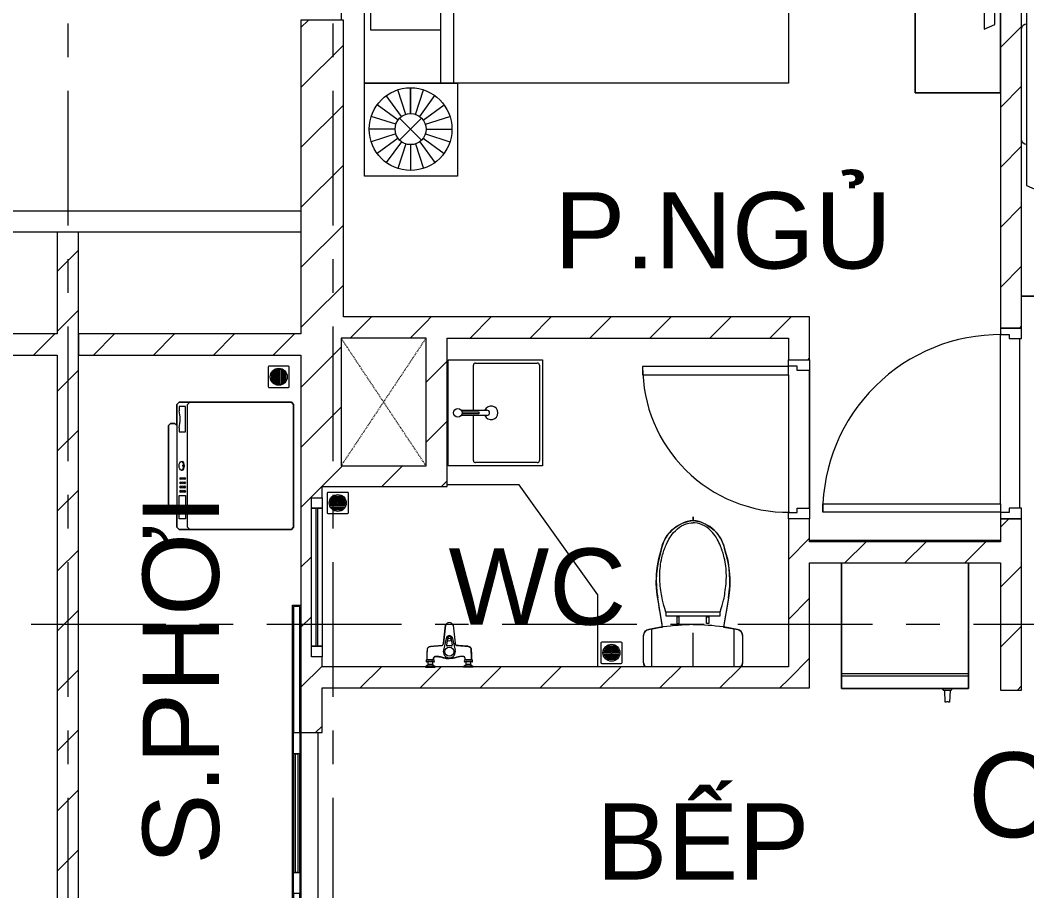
# Model space of a CAD drawing. Header units: millimetres. Extents: x -20144 to 117103, y -11426 to 48263.
# Drawn here: x 8976 to 13725, y 36493 to 40600 of the extents above; entities that cross this region are included whole.
import ezdxf

# ---------------------------------------------------------------- set-up
doc = ezdxf.new("R2010")
doc.units = ezdxf.units.MM
for name, pattern in [('Dash', [6.35, 3.175, -3.175]), ('Dash_2_', [6.35, 3.175, -3.175]), ('Grid Line', [22.225, 12.7, -3.175, 3.175, -3.175])]:
    doc.linetypes.add(name, pattern=pattern)
for name, color, linetype, lineweight in [('A-DETL-GENF', 31, 'Continuous', 5), ('A-DETL-GENF-HDLN', 161, 'Dash_2_', 5), ('CHU', 181, 'Continuous', 5), ('CUA', 31, 'Continuous', 9), ('HATCH-TUONG', 152, 'Continuous', 9), ('NET-CAT', 3, 'Continuous', 9), ('NET-THAY', 2, 'Continuous', 15), ('THIET BI', 44, 'Continuous', 5), ('THIET-BI', 44, 'Continuous', 5), ('TRUC', 225, 'Continuous', 5)]:
    doc.layers.add(name, color=color, linetype=linetype, lineweight=lineweight)
doc.styles.add('Arial_4', font='arial.ttf', dxfattribs={"height": 360})
doc.styles.add('Arial_5', font='arial.ttf', dxfattribs={"height": 400})
pattern_1 = [(45, (0, 0), (-141.4214, 141.4214), [])]

# ---------------------------------------------------------------- blocks, each defined once
blk = doc.blocks.new('X-GIUONG1 - X-GIUONG-V30-MẶT BẰNG TẦNG 5 ĐẾN TẦNG 22')
at = {"layer": 'THIET BI', "lineweight": 9}
for p, q in [((-800, 2000), (800, 2000)), ((-800, 0), (-800, 2000)), ((-800, 0), (-800, 2000)), ((-800, 2000), (800, 2000)), ((800, 2000), (800, 0)), ((800, 2000), (800, 0)), ((-800, 740), (-370, 740)), ((-370, 360), (-800, 740)), ((-370, 740), (-370, 360)), ((-1239, 439), (-800, 439)), ((-1239, 0), (-1239, 439)), ((-1239, 439), (-1239, 0)), ((-800, 439), (-1239, 439)), ((-800, 439), (-800, 0)), ((-800, 0), (-800, 439)), ((800, 439), (1239, 439)), ((800, 0), (800, 439)), ((800, 439), (1239, 439)), ((800, 0), (800, 439)), ((1239, 439), (1239, 0)), ((1239, 439), (1239, 0)), ((-1039.2, 287), (-1076.9, 402.9)), ((-1016.6, 290.5), (-1016.6, 412.5)), ((-993.9, 287), (-956.3, 402.9)), ((-550, 410), (-420, 410)), ((-550, 30), (-550, 410)), ((-370, 420), (800, 420)), ((993.9, 287), (956.3, 402.9)), ((1016.6, 290.5), (1016.6, 412.5)), ((1039.2, 287), (1076.9, 402.9)), ((-1059.6, 276.6), (-1131.2, 375.2)), ((-973.5, 276.6), (-901.9, 375.2)), ((800, 360), (-370, 360)), ((-30, 360), (-30, 30)), ((30, 30), (30, 360)), ((550, 360), (550, 30)), ((973.5, 276.6), (901.9, 375.2)), ((1059.6, 276.6), (1131.2, 375.2)), ((-1075.8, 260.4), (-1174.4, 332.1)), ((-957.4, 260.4), (-858.7, 332.1)), ((957.4, 260.4), (858.7, 332.1)), ((1075.8, 260.4), (1174.4, 332.1)), ((-1086.1, 240), (-1202.1, 277.7)), ((-1068.3, 269.1), (-964.8, 165.6)), ((-1068.3, 165.6), (-964.8, 269.1)), ((-947, 240), (-831, 277.7)), ((947, 240), (831, 277.7)), ((1068.3, 269.1), (964.8, 165.6)), ((1068.3, 165.6), (964.8, 269.1)), ((1086.1, 240), (1202.1, 277.7)), ((-1089.7, 217.4), (-1211.7, 217.4)), ((-1086.1, 194.8), (-1202.1, 157.1)), ((-947, 194.8), (-831, 157.1)), ((-943.4, 217.4), (-821.4, 217.4)), ((-821.4, 217.4), (-943.4, 217.4)), ((943.4, 217.4), (821.4, 217.4)), ((821.4, 217.4), (943.4, 217.4)), ((947, 194.8), (831, 157.1)), ((1086.1, 194.8), (1202.1, 157.1)), ((1089.7, 217.4), (1211.7, 217.4)), ((-1075.8, 174.4), (-1174.4, 102.7)), ((-1059.6, 158.2), (-1131.2, 59.5)), ((-1039.2, 147.8), (-1076.9, 31.8)), ((-1016.6, 144.2), (-1016.6, 22.2)), ((-993.9, 147.8), (-956.3, 31.8)), ((-973.5, 158.2), (-901.9, 59.5)), ((-957.4, 174.4), (-858.7, 102.7)), ((957.4, 174.4), (858.7, 102.7)), ((973.5, 158.2), (901.9, 59.5)), ((993.9, 147.8), (956.3, 31.8)), ((1016.6, 144.2), (1016.6, 22.2)), ((1039.2, 147.8), (1076.9, 31.8)), ((1059.6, 158.2), (1131.2, 59.5)), ((1075.8, 174.4), (1174.4, 102.7)), ((-800, 0), (-1239, 0)), ((-1239, 0), (-800, 0)), ((800, 0), (-800, 0)), ((800, 0), (-800, 0)), ((-30, 30), (-550, 30)), ((550, 30), (30, 30)), ((1239, 0), (800, 0)), ((1239, 0), (800, 0))]:
    blk.add_line(p, q, dxfattribs=at)
for centre, radius in [((-1016.6, 217.4), 195.1), ((1016.6, 217.4), 195.1), ((-1016.6, 217.4), 73.2), ((1016.6, 217.4), 73.2)]:
    blk.add_circle(centre, radius, dxfattribs=at)
blk = doc.blocks.new('X-LA1 - X-LA-202759-MẶT BẰNG TẦNG 5 ĐẾN TẦNG 22')
at = {"layer": 'THIET-BI', "lineweight": 9}
for p, q in [((-250, 450), (250, 450)), ((-250, 5), (-250, 450)), ((-250, 450), (250, 450)), ((-250, 5), (-250, 450)), ((-225, 435), (225, 435)), ((250, 450), (250, 5)), ((250, 450), (250, 5)), ((-235, 134), (-235, 425)), ((235, 425), (235, 134)), ((-12.7, 66.5), (-12.7, 187.5)), ((-5.2, 150), (5.2, 150)), ((-5.2, 70.1), (-5.2, 150)), ((5.2, 150), (5.2, 70.1)), ((12.3, 187.5), (12.3, 66.8)), ((-12.7, 124), (-225, 124)), ((225, 124), (12.3, 124)), ((250, 5), (-250, 5)), ((250, 5), (-250, 5))]:
    blk.add_line(p, q, dxfattribs=at)
blk.add_circle((0, 50), 20.8, dxfattribs=at)
for centre, radius, start, end in [((-225, 425), 10, 90, 180), ((225, 425), 10, 360, 90), ((0, 207.6), 32, 292.5519, 246.5758), ((-0.2, 187.5), 12.5, 0, 180), ((-225, 134), 10, 180, 270), ((225, 134), 10, 270, 0)]:
    blk.add_arc(centre, radius, start, end, dxfattribs=at)
blk = doc.blocks.new('X-SEN - X-SEN-158414-MẶT BẰNG TẦNG 5 ĐẾN TẦNG 22')
at = {"layer": 'THIET-BI', "lineweight": 9}
for p, q in [((-27.3, 113.1), (-17.5, 199.2)), ((-17.5, 199.2), (-27.3, 113.1)), ((17.5, 199.2), (27.3, 113.1)), ((17.5, 199.2), (27.3, 113.1)), ((-12.9, 141.7), (-27.6, 80.8)), ((-7.7, 139.6), (-13.8, 105.5)), ((7.7, 139.6), (13.8, 105.5)), ((12.9, 141.7), (27.6, 80.8)), ((-112.5, 3.8), (-99.9, 12.6)), ((-112.5, 3.8), (-99.9, 12.6)), ((-112.5, 0), (-112.5, 3.8)), ((-112.5, 3.8), (-112.5, 0)), ((-67.5, 3.8), (-112.5, 3.8)), ((-67.5, 0), (-112.5, 0)), ((-112.5, 0), (-67.5, 0)), ((-107.2, 34.3), (-105.1, 34.3)), ((-107.2, 34.3), (-72.8, 34.3)), ((-99.9, 25.3), (-107.2, 25.3)), ((-72.8, 25.3), (-107.2, 25.3)), ((-105.1, 34.3), (-105.1, 37.2)), ((-105.1, 37.2), (-74.9, 37.2)), ((-105.1, 34.3), (-105.1, 37.2)), ((-74.9, 34.3), (-105.1, 34.3)), ((-99.9, 12.6), (-99.9, 25.3)), ((-99.9, 12.6), (-99.9, 25.3)), ((-99.9, 12.6), (-80.1, 12.6)), ((-80.1, 12.6), (-99.9, 12.6)), ((-80.1, 25.3), (-80.1, 12.6)), ((-72.8, 25.3), (-80.1, 25.3)), ((-80.1, 25.3), (-80.1, 12.6)), ((-80.1, 12.6), (-67.5, 3.8)), ((-80.1, 12.6), (-67.5, 3.8)), ((-74.9, 37.2), (-74.9, 34.3)), ((-74.9, 37.2), (-74.9, 34.3)), ((-74.9, 34.3), (-72.8, 34.3)), ((-67.5, 3.8), (-67.5, 0)), ((-67.5, 0), (-67.5, 3.8)), ((67.5, 3.8), (80.1, 12.6)), ((67.5, 3.8), (80.1, 12.6)), ((67.5, 0), (67.5, 3.8)), ((112.5, 3.8), (67.5, 3.8)), ((67.5, 0), (67.5, 3.8)), ((112.5, 0), (67.5, 0)), ((112.5, 0), (67.5, 0)), ((72.8, 34.3), (74.9, 34.3)), ((72.8, 34.3), (107.2, 34.3)), ((80.1, 25.3), (72.8, 25.3)), ((107.2, 25.3), (72.8, 25.3)), ((74.9, 34.3), (74.9, 37.2)), ((74.9, 37.2), (105.1, 37.2)), ((74.9, 34.3), (74.9, 37.2)), ((105.1, 34.3), (74.9, 34.3)), ((80.1, 12.6), (80.1, 25.3)), ((80.1, 12.6), (80.1, 25.3)), ((99.9, 12.6), (80.1, 12.6)), ((80.1, 12.6), (99.9, 12.6)), ((99.9, 12.6), (80.1, 12.6)), ((99.9, 25.3), (99.9, 12.6)), ((107.2, 25.3), (99.9, 25.3)), ((99.9, 25.3), (99.9, 12.6)), ((99.9, 12.6), (112.5, 3.8)), ((99.9, 12.6), (112.5, 3.8)), ((105.1, 37.2), (105.1, 34.3)), ((105.1, 37.2), (105.1, 34.3)), ((105.1, 34.3), (107.2, 34.3)), ((112.5, 3.8), (112.5, 0)), ((112.5, 3.8), (112.5, 0))]:
    blk.add_line(p, q, dxfattribs=at)
for centre, radius in [((0, 130.1), 7.2), ((0, 73.2), 21.5)]:
    blk.add_circle(centre, radius, dxfattribs=at)
for centre, radius, start, end in [((0, 191), 19.3, 25.0481, 154.9519), ((0, 191), 19.3, 25.0481, 154.9519), ((0, 134.7), 14.7, 28.4144, 151.5856), ((0, 136.6), 8.24, 21.1294, 158.8706), ((-9.4, 104.7), 4.5, 169.8444, 285.9297), ((-0.4, 73.2), 28.3, 89.2517, 105.9297), ((0.4, 73.2), 28.3, 74.0703, 90.7483), ((9.4, 104.7), 4.5, 254.0703, 10.1556), ((-0.4, 73.2), 28.3, 164.3307, 270.7483), ((0.4, 73.2), 28.3, 269.2517, 15.6693), ((-102.9, 29.8), 6.9, 148.0246, 211.9754), ((-102.9, 29.8), 6.9, 148.0246, 211.9754), ((-107.2, 32.5), 1.8, 90, 148.0246), ((-107.2, 32.5), 1.8, 90, 148.0246), ((-107.2, 27.1), 1.8, 211.9754, 270), ((-107.2, 27.1), 1.8, 211.9754, 270), ((-112.5, 29.8), 6.9, 319.2845, 40.7155), ((-94.4, 29.8), 6.9, 139.2845, 220.7155), ((-85.4, 29.8), 6.9, 319.2845, 40.7155), ((-67.5, 29.8), 6.9, 139.2845, 220.7155), ((-72.8, 32.5), 1.8, 31.9754, 90), ((-72.8, 32.5), 1.8, 31.9754, 90), ((-72.8, 27.1), 1.8, 270, 328.0246), ((-72.8, 27.1), 1.8, 270, 328.0246), ((-77.1, 29.8), 6.9, 328.0246, 31.9754), ((-77.1, 29.8), 6.9, 328.0246, 31.9754), ((77.1, 29.8), 6.9, 148.0246, 211.9754), ((77.1, 29.8), 6.9, 148.0246, 211.9754), ((72.8, 32.5), 1.8, 90, 148.0246), ((72.8, 32.5), 1.8, 90, 148.0246), ((72.8, 27.1), 1.8, 211.9754, 270), ((72.8, 27.1), 1.8, 211.9754, 270), ((67.5, 29.8), 6.9, 319.2845, 40.7155), ((85.6, 29.8), 6.9, 139.2845, 220.7155), ((94.6, 29.8), 6.9, 319.2845, 40.7155), ((112.5, 29.8), 6.9, 139.2845, 220.7155), ((107.2, 32.5), 1.8, 31.9754, 90), ((107.2, 32.5), 1.8, 31.9754, 90), ((107.2, 27.1), 1.8, 270, 328.0246), ((107.2, 27.1), 1.8, 270, 328.0246), ((102.9, 29.8), 6.9, 328.0246, 31.9754), ((102.9, 29.8), 6.9, 328.0246, 31.9754)]:
    blk.add_arc(centre, radius, start, end, dxfattribs=at)
for points, knots in [([(-105.1, 37.2), (-105.1, 39.1), (-104.9, 42.9), (-104.6, 50.4), (-104.3, 58), (-104.1, 65.5), (-103.9, 70.3), (-103.8, 73.6), (-103.7, 75.5), (-103.7, 76.9), (-103.6, 78.3), (-103.6, 79.5), (-103.6, 80.5), (-103.6, 81.2), (-103.5, 81.8), (-103.5, 82.3), (-103.5, 82.7), (-103.4, 83.3), (-103.3, 84.3), (-103.2, 85.5), (-103.1, 86.6), (-102.8, 87.6), (-102.6, 88.2), (-102.3, 88.9), (-101.9, 89.7), (-101.3, 90.8), (-100.4, 91.9), (-99.2, 93.4), (-97.8, 94.7), (-96.2, 95.8), (-95, 96.6), (-93.7, 97.2), (-92.4, 97.7), (-91.2, 98.1), (-90.3, 98.4), (-89.7, 98.5), (-89.3, 98.6), (-88.8, 98.7), (-88, 98.8), (-86.8, 99), (-85.6, 99.1), (-84.7, 99.1), (-84, 99.2), (-83.3, 99.3), (-82.3, 99.4), (-81.2, 99.5), (-79.7, 99.6), (-76.9, 99.8), (-72.8, 100.2), (-67.2, 100.7), (-61.6, 101.2), (-56, 101.5), (-51.7, 101.8), (-48.8, 101.9), (-47.3, 101.9), (-46.1, 101.9), (-45.1, 102), (-44.4, 102), (-43.6, 102), (-42.6, 102), (-41.4, 102), (-40.1, 102), (-39.3, 102.1), (-38.8, 102.1), (-38.5, 102.2), (-38.1, 102.2), (-37.6, 102.3), (-36.8, 102.4), (-35.6, 102.6), (-34.3, 103), (-33.2, 103.5), (-32.5, 104), (-31.7, 104.6), (-30.5, 105.7), (-29, 107.6), (-27.9, 110.1), (-27.4, 112), (-27.3, 113.1)], [-1, -1, -1, -1, -0.958333, -0.916667, -0.833333, -0.791667, -0.75, -0.729167, -0.71875, -0.708333, -0.697917, -0.6875, -0.682292, -0.677083, -0.671875, -0.669271, -0.666667, -0.661458, -0.65625, -0.645833, -0.635417, -0.630208, -0.625, -0.619792, -0.614583, -0.604167, -0.59375, -0.583333, -0.5625, -0.552083, -0.541667, -0.53125, -0.520833, -0.510417, -0.505208, -0.5, -0.497396, -0.494792, -0.489583, -0.479167, -0.46875, -0.463542, -0.458333, -0.453125, -0.447917, -0.4375, -0.427083, -0.416667, -0.375, -0.333333, -0.291667, -0.25, -0.208333, -0.197917, -0.1875, -0.177083, -0.171875, -0.166667, -0.161458, -0.15625, -0.145833, -0.135417, -0.130208, -0.127604, -0.125, -0.122396, -0.119792, -0.114583, -0.104167, -0.09375, -0.083333, -0.078125, -0.072917, -0.0625, -0.041667, -0.020833, 0, 0, 0, 0]), ([(-105.1, 37.2), (-104.5, 52.3), (-103.9, 68.7), (-103.3, 87.5), (-99.6, 93.9), (-92.4, 98.5), (-72.6, 100.1), (-54, 102.2), (-33.9, 102), (-28.7, 107.4), (-27.8, 111), (-27.3, 113.1)], [0, 0, 0, 0, 45.441328, 49.333631, 56.110562, 66.562664, 73.682324, 114.966912, 125.570438, 129.900151, 136.284558, 136.284558, 136.284558, 136.284558]), ([(27.3, 113.1), (27.4, 112), (27.9, 110.1), (29, 107.6), (30.5, 105.7), (31.7, 104.6), (32.5, 104), (33.2, 103.5), (34.3, 103), (35.6, 102.6), (36.8, 102.4), (37.6, 102.3), (38.1, 102.2), (38.5, 102.2), (38.8, 102.1), (39.3, 102.1), (40.1, 102), (41.4, 102), (42.6, 102), (43.6, 102), (44.4, 102), (45.1, 102), (46.1, 101.9), (47.3, 101.9), (48.8, 101.9), (51.7, 101.8), (56, 101.5), (61.6, 101.2), (67.2, 100.7), (72.8, 100.2), (76.9, 99.8), (79.7, 99.6), (81.2, 99.5), (82.3, 99.4), (83.3, 99.3), (84, 99.2), (84.7, 99.1), (85.6, 99.1), (86.8, 99), (88, 98.8), (88.9, 98.7), (89.6, 98.5), (90.3, 98.4), (91.2, 98.1), (92.4, 97.7), (93.7, 97.2), (95, 96.6), (96.2, 95.8), (97.4, 95), (98.5, 94), (99.5, 93), (100.4, 91.9), (101.3, 90.8), (101.9, 89.7), (102.3, 88.9), (102.6, 88.2), (102.8, 87.6), (103.1, 86.6), (103.2, 85.7), (103.3, 84.8), (103.4, 84.1), (103.4, 83.5), (103.4, 83), (103.5, 82.5), (103.5, 81.9), (103.6, 81), (103.6, 79.8), (103.6, 78.3), (103.7, 76.9), (103.7, 75.5), (103.8, 73.6), (103.9, 68.4), (104.2, 61.7), (104.5, 54.2), (104.7, 48.5), (104.9, 42.9), (105.1, 39.1), (105.1, 37.2)], [-1, -1, -1, -1, -0.979167, -0.958333, -0.9375, -0.927083, -0.921875, -0.916667, -0.90625, -0.895833, -0.885417, -0.880208, -0.877604, -0.875, -0.872396, -0.869792, -0.864583, -0.854167, -0.84375, -0.838542, -0.833333, -0.828125, -0.822917, -0.8125, -0.802083, -0.791667, -0.75, -0.708333, -0.666667, -0.625, -0.583333, -0.572917, -0.5625, -0.552083, -0.546875, -0.541667, -0.536458, -0.53125, -0.520833, -0.510417, -0.505208, -0.5, -0.494792, -0.489583, -0.479167, -0.46875, -0.458333, -0.447917, -0.4375, -0.427083, -0.416667, -0.40625, -0.395833, -0.385417, -0.380208, -0.375, -0.369792, -0.364583, -0.354167, -0.348958, -0.34375, -0.338542, -0.335938, -0.333333, -0.328125, -0.322917, -0.3125, -0.302083, -0.291667, -0.28125, -0.270833, -0.25, -0.166667, -0.125, -0.083333, -0.041667, 0, 0, 0, 0]), ([(105.1, 37.2), (104.5, 52.3), (103.9, 68.7), (103.3, 87.5), (99.6, 93.9), (92.4, 98.5), (72.6, 100.1), (54, 102.2), (33.9, 102), (28.7, 107.4), (27.8, 111), (27.3, 113.1)], [0, 0, 0, 0, 45.441328, 49.333631, 56.110562, 66.562664, 73.682324, 114.966912, 125.570438, 129.900151, 136.284558, 136.284558, 136.284558, 136.284558]), ([(-74.9, 37.2), (-74.9, 39.9), (-75, 44.9), (-67.9, 51.6), (-55.3, 50.7), (-39.4, 48.7), (-24.4, 43.4), (-11.8, 40.7), (0, 41)], [0, 0, 0, 0, 8.475038, 15.961674, 29.255673, 47.963091, 70.422589, 93.837243, 93.837243, 93.837243, 93.837243]), ([(0, 41), (-2, 40.9), (-5.6, 40.9), (-10.3, 41.2), (-14.4, 41.6), (-18, 42.2), (-21.2, 42.9), (-24.2, 43.7), (-27.1, 44.6), (-30, 45.4), (-32.9, 46.3), (-35.8, 47.2), (-38.8, 47.9), (-41.8, 48.6), (-45.1, 49.2), (-48.4, 49.8), (-51.8, 50.2), (-54.8, 50.5), (-56.9, 50.7), (-58.1, 50.8), (-59, 50.9), (-59.9, 51), (-60.8, 51), (-61.5, 51), (-62.1, 51), (-62.6, 51), (-63, 51), (-63.6, 51), (-64.4, 50.9), (-65.1, 50.8), (-65.7, 50.7), (-66.1, 50.6), (-66.5, 50.5), (-67.1, 50.4), (-68.1, 50.1), (-69.1, 49.6), (-70.1, 49), (-71.1, 48.3), (-72, 47.4), (-72.8, 46.6), (-73.3, 45.8), (-73.8, 45.1), (-74.1, 44.3), (-74.4, 43.5), (-74.6, 42.6), (-74.7, 41.9), (-74.8, 41.3), (-74.8, 40.9), (-74.9, 40.4), (-74.9, 39.8), (-74.9, 38.8), (-74.9, 37.9), (-74.9, 37.2)], [-1, -1, -1, -1, -0.958333, -0.916667, -0.875, -0.833333, -0.791667, -0.75, -0.708333, -0.666667, -0.625, -0.583333, -0.541667, -0.5, -0.458333, -0.416667, -0.375, -0.333333, -0.3125, -0.302083, -0.291667, -0.28125, -0.270833, -0.260417, -0.255208, -0.25, -0.244792, -0.239583, -0.229167, -0.21875, -0.213542, -0.208333, -0.203125, -0.197917, -0.1875, -0.166667, -0.15625, -0.145833, -0.125, -0.114583, -0.104167, -0.09375, -0.083333, -0.072917, -0.0625, -0.052083, -0.046875, -0.041667, -0.036458, -0.03125, -0.020833, 0, 0, 0, 0]), ([(74.9, 37.2), (74.9, 39.9), (75, 44.9), (67.9, 51.6), (55.3, 50.7), (39.4, 48.7), (24.4, 43.4), (11.8, 40.7), (0, 41)], [0, 0, 0, 0, 8.475038, 15.961674, 29.255673, 47.963091, 70.422589, 93.837243, 93.837243, 93.837243, 93.837243]), ([(74.9, 37.2), (74.9, 37.9), (74.9, 38.8), (74.9, 39.8), (74.9, 40.4), (74.8, 40.9), (74.8, 41.3), (74.7, 41.9), (74.6, 42.6), (74.4, 43.5), (74.2, 44.1), (73.9, 44.7), (73.7, 45.2), (73.3, 45.8), (72.8, 46.6), (72, 47.4), (71.1, 48.3), (70.1, 49), (69.1, 49.6), (68.1, 50.1), (67.1, 50.4), (66.5, 50.5), (66.1, 50.6), (65.7, 50.7), (65.1, 50.8), (64.4, 50.9), (63.6, 51), (63, 51), (62.4, 51), (61.7, 51), (60.8, 51), (59.9, 51), (59, 50.9), (58.1, 50.8), (56.9, 50.7), (54.8, 50.5), (51.8, 50.2), (48.4, 49.8), (45.1, 49.2), (41.8, 48.6), (38.8, 47.9), (35.8, 47.2), (32.9, 46.3), (30, 45.4), (27.1, 44.6), (24.2, 43.7), (21.2, 42.9), (18, 42.2), (14.4, 41.6), (10.3, 41.2), (5.6, 40.9), (2, 40.9), (0, 41)], [-1, -1, -1, -1, -0.979167, -0.96875, -0.963542, -0.958333, -0.953125, -0.947917, -0.9375, -0.927083, -0.916667, -0.911458, -0.90625, -0.895833, -0.885417, -0.875, -0.854167, -0.84375, -0.833333, -0.8125, -0.802083, -0.796875, -0.791667, -0.786458, -0.78125, -0.770833, -0.760417, -0.755208, -0.75, -0.739583, -0.729167, -0.71875, -0.708333, -0.697917, -0.6875, -0.666667, -0.625, -0.583333, -0.541667, -0.5, -0.458333, -0.416667, -0.375, -0.333333, -0.291667, -0.25, -0.208333, -0.166667, -0.125, -0.083333, -0.041667, 0, 0, 0, 0])]:
    blk.add_open_spline(points, degree=3, knots=knots, dxfattribs=at)
blk = doc.blocks.new('X-PHEU - X-PHEU-158415-MẶT BẰNG TẦNG 5 ĐẾN TẦNG 22')
at = {"layer": 'THIET-BI', "lineweight": 9}
for p, q in [((25, -29), (25, -121)), ((121, -25), (29, -25)), ((52.5, -103.1), (52.5, -46.9)), ((57.5, -43.5), (57.5, -106.5)), ((62.5, -108.8), (62.5, -41.2)), ((67.5, -39.8), (67.5, -110.2)), ((72.5, -71.9), (72.5, -39.1)), ((77.5, -39.1), (77.5, -71.9)), ((82.5, -110.2), (82.5, -39.8)), ((87.5, -41.2), (87.5, -108.8)), ((92.5, -106.5), (92.5, -43.5)), ((97.5, -46.9), (97.5, -103.1)), ((125, -121), (125, -29)), ((42.5, -90.5), (42.5, -59.5)), ((47.5, -51.8), (47.5, -98.2)), ((72.5, -110.9), (72.5, -78.1)), ((77.5, -78.1), (77.5, -110.9)), ((102.5, -98.2), (102.5, -51.8)), ((107.5, -59.5), (107.5, -90.5)), ((29, -125), (121, -125))]:
    blk.add_line(p, q, dxfattribs=at)
blk.add_circle((75, -75), 40, dxfattribs=at)
for centre, radius, start, end in [((29, -29), 4, 90, 180), ((75, -75), 36, 119.0853, 128.6822), ((75, -75), 36, 102.0247, 110.3175), ((75, -75), 36, 90, 93.9821), ((75, -75), 36, 86.0179, 90), ((75, -75), 36, 69.6825, 77.9753), ((75, -75), 36, 51.3178, 60.9147), ((121, -29), 4, 0, 90), ((75, -75), 36, 139.8082, 154.5256), ((75, -75), 36, 205.4744, 220.1918), ((75, -75), 4, 128.6822, 231.3178), ((75, -75), 4, 308.6822, 51.3178), ((75, -75), 36, 25.4744, 40.1918), ((75, -75), 36, 319.8082, 334.5256), ((29, -121), 4, 180, 270), ((75, -75), 36, 231.3178, 240.9147), ((75, -75), 36, 249.6825, 257.9753), ((75, -75), 36, 266.0179, 270), ((75, -75), 36, 270, 273.9821), ((75, -75), 36, 282.0247, 290.3175), ((75, -75), 36, 299.0853, 308.6822), ((121, -121), 4, 270, 0)]:
    blk.add_arc(centre, radius, start, end, dxfattribs=at)
blk = doc.blocks.new('X-TV1 - X-TV-202761-MẶT BẰNG TẦNG 5 ĐẾN TẦNG 22')
at = {"layer": 'THIET BI', "lineweight": 9}
for p, q in [((0, -400), (0, -1.4)), ((0, -1.4), (0, -400)), ((522.5, -25), (500, -75)), ((1477.5, -25), (522.5, -25)), ((1500, -75), (1477.5, -25)), ((2000, -1.3), (2000, -400)), ((2000, -400), (2000, -1.3)), ((500, -75), (1500, -75)), ((1000, -100), (1000, -75)), ((740, -100), (1260, -100)), ((2000, -400), (0, -400)), ((0, -400), (2000, -400))]:
    blk.add_line(p, q, dxfattribs=at)
for centre, start_param, end_param in [((740, -25), 0.148698, 1.570796), ((1260, -25), 4.712389, 6.134487), ((740, -75), 1.570796, 3.141593), ((1260, -75), 3.141593, 4.712389)]:
    blk.add_ellipse(centre, major_axis=(0, 25), ratio=0.9, start_param=start_param, end_param=end_param, dxfattribs=at)
blk = doc.blocks.new('X-MAY GIAT - X-MAY GIAT-202762-MẶT BẰNG TẦNG 5 ĐẾN TẦNG 22')
at = {"layer": 'THIET BI', "lineweight": 9}
for p, q in [((-200, 580), (-190, 590)), ((-190, 590), (-200, 580)), ((-200, 560), (-200, 580)), ((-200, 580), (-200, 560)), ((-190, 590), (190, 590)), ((190, 590), (-190, 590)), ((190, 590), (200, 580)), ((200, 580), (190, 590)), ((200, 580), (200, 560)), ((200, 560), (200, 580)), ((-300, 540), (-290, 550)), ((-290, 550), (-300, 540)), ((-300, 10), (-300, 540)), ((-300, 540), (-300, 10)), ((-290, 550), (-190, 550)), ((-190, 550), (-290, 550)), ((-250, 510), (-250, 540)), ((-250, 540), (-140, 540)), ((-190, 550), (-200, 560)), ((-200, 560), (-190, 550)), ((190, 550), (-190, 550)), ((-140, 540), (-140, 510)), ((-20, 530), (-20, 525)), ((0, 520), (0, 525)), ((20, 530), (20, 525)), ((160, 540), (160, 510)), ((180, 540), (160, 540)), ((200, 560), (190, 550)), ((190, 550), (200, 560)), ((190, 550), (290, 550)), ((290, 550), (190, 550)), ((280, 540), (260, 540)), ((280, 510), (280, 540)), ((290, 550), (300, 540)), ((300, 540), (290, 550)), ((300, 540), (300, 10)), ((300, 10), (300, 540)), ((-300, 490), (-290, 500)), ((-290, 500), (290, 500)), ((-140, 510), (-250, 510)), ((160, 510), (280, 510)), ((290, 500), (300, 490)), ((-290, 0), (-300, 10)), ((-300, 10), (-290, 0)), ((290, 0), (-290, 0)), ((-290, 0), (290, 0)), ((300, 10), (290, 0)), ((290, 0), (300, 10))]:
    blk.add_line(p, q, dxfattribs=at)
blk.add_arc((220, 697.5), 162.5, 255.75, 284.25, dxfattribs=at)
for centre, major_axis in [((-120, 532.5), (5, 0)), ((-120, 522.5), (5, 0)), ((-100, 532.5), (5, 0)), ((-100, 522.5), (5, 0)), ((-80, 532.5), (5, 0)), ((-80, 522.5), (5, 0)), ((-60, 532.5), (5, 0)), ((-60, 522.5), (5, 0)), ((0, 530), (20, 0)), ((-120, 512.5), (5, 0)), ((-100, 512.5), (5, 0)), ((-80, 512.5), (5, 0)), ((-60, 512.5), (5, 0))]:
    blk.add_ellipse(centre, major_axis=major_axis, ratio=0.5, dxfattribs=at)
blk.add_ellipse((0, 525), major_axis=(20, 0), ratio=0.5, start_param=3.141593, end_param=6.283185, dxfattribs=at)
blk = doc.blocks.new('X-TU LANH - X-TU LANH-202763-MẶT BẰNG TẦNG 5 ĐẾN TẦNG 22')
at = {"layer": 'THIET BI', "lineweight": 9}
for p, q in [((-212.5, 610), (-210.5, 665)), ((-210.5, 665), (-205.2, 665)), ((-194.8, 665), (-189.5, 665)), ((-189.5, 665), (-187.5, 610)), ((-300, 600), (300, 600)), ((-300, 7.7), (-300, 600)), ((-300, 600), (-300, 7.7)), ((300, 600), (-300, 600)), ((-222.5, 600), (-217.5, 610)), ((-217.5, 610), (-182.5, 610)), ((-182.5, 610), (-177.5, 600)), ((300, 600), (300, 7.7)), ((300, 7.7), (300, 600)), ((300, 540), (-300, 540)), ((300, 530), (-300, 530))]:
    blk.add_line(p, q, dxfattribs=at)
blk.add_arc((-200, 667.2), 5.66, 202.4018, 337.5982, dxfattribs=at)
blk = doc.blocks.new('X-TV1 - X-TV 4-202765-MẶT BẰNG TẦNG 5 ĐẾN TẦNG 22')
at = {"layer": 'THIET BI', "lineweight": 9}
for p, q in [((0, 0), (1600, 0)), ((0, -400), (0, 0)), ((0, 0), (0, -400)), ((1060, 0), (540, 0)), ((1600, 0), (1600, -400)), ((1600, -400), (1600, 0)), ((322.5, -25), (300, -75)), ((1277.5, -25), (322.5, -25)), ((1300, -75), (1277.5, -25)), ((300, -75), (1300, -75)), ((800, -100), (800, -75)), ((540, -100), (1060, -100)), ((1600, -400), (0, -400)), ((0, -400), (1600, -400))]:
    blk.add_line(p, q, dxfattribs=at)
for centre, start_param, end_param in [((540, -25), 0, 1.570796), ((1060, -25), 4.712389, 6.283185), ((540, -75), 1.570796, 3.141593), ((1060, -75), 3.141593, 4.712389)]:
    blk.add_ellipse(centre, major_axis=(0, 25), ratio=0.9, start_param=start_param, end_param=end_param, dxfattribs=at)
blk = doc.blocks.new('X-XI - X-XI-V31-MẶT BẰNG TẦNG 5 ĐẾN TẦNG 22')
at = {"layer": 'THIET-BI', "lineweight": 9}
for p, q in [((0, 717.2), (0, 712.5)), ((0, 716.9), (0, 717.2)), ((0, 710.2), (0, 716.9)), ((0, 702.7), (0, 715.9)), ((-87.5, 664.8), (-69.9, 676.9)), ((-69.9, 676.9), (-49.6, 687.2)), ((-49.6, 687.2), (-19.9, 696.9)), ((-19.9, 696.9), (0, 700.2)), ((0, 712.5), (0, 700.2)), ((0, 700.3), (0, 710.2)), ((0, 700.2), (0, 702.7)), ((0, 700.2), (34.6, 692.9)), ((34.6, 692.9), (60.8, 681.9)), ((60.8, 681.9), (86, 665.9)), ((86, 665.9), (100.2, 653.8)), ((-131.8, 612.8), (-121.7, 628.9)), ((-121.7, 628.9), (-100.2, 653.8)), ((-100.2, 653.8), (-87.5, 664.8)), ((100.2, 653.8), (114.1, 638.9)), ((114.1, 638.9), (131.6, 613.2)), ((-151.4, 555.9), (-143.5, 587)), ((-143.5, 587), (-131.8, 612.8)), ((131.6, 613.2), (145.5, 581)), ((145.5, 581), (151.4, 555.9)), ((-161.1, 520.9), (-151.4, 555.9)), ((151.4, 555.9), (155.1, 543.7)), ((155.1, 543.7), (161.7, 518.5)), ((-169.6, 474.8), (-166.5, 495.3)), ((-166.5, 495.3), (-161.1, 520.9)), ((161.7, 518.5), (165.2, 502.3)), ((165.2, 502.3), (172.5, 446.5)), ((-173.5, 402.2), (-173.1, 436.1)), ((-173.1, 436.1), (-172.5, 446.5)), ((-172.5, 446.5), (-169.6, 474.8)), ((172.5, 446.5), (173.5, 426.5)), ((-172.5, 383), (-173.5, 402.2)), ((-171, 365.1), (-172.5, 383)), ((173.2, 395.8), (171.6, 371)), ((173.5, 426.5), (173.2, 395.8)), ((-168.9, 349), (-171, 365.1)), ((-164.6, 322), (-168.9, 349)), ((-143.8, 197.5), (-166.7, 335.2)), ((-143.8, 197.5), (-166.7, 335.2)), ((166.7, 335.2), (143.8, 197.5)), ((166.7, 335.2), (143.8, 197.5)), ((166.7, 335.2), (161.7, 304.9)), ((171.6, 371), (166.7, 335.2)), ((-161.5, 303.8), (-164.6, 322)), ((-157.7, 280.9), (-161.5, 303.8)), ((161.7, 304.9), (157.2, 277.8)), ((-155.3, 266.3), (-157.7, 280.9)), ((-147.8, 221.1), (-155.3, 266.3)), ((-8.6, 267.8), (-127.7, 267.8)), ((-127.7, 267.8), (-127.7, 249.9)), ((-127.7, 249.9), (127.7, 249.9)), ((-76.6, 245), (-76.6, 213.5)), ((-66.1, 245), (-76.6, 245)), ((-66.1, 213.5), (-66.1, 245)), ((127.7, 267.8), (-8.6, 267.8)), ((64, 245), (74.4, 245)), ((64, 213.5), (64, 245)), ((74.4, 245), (74.4, 213.5)), ((127.7, 249.9), (127.7, 267.8)), ((151.8, 245.3), (146.9, 216.1)), ((157.2, 277.8), (151.8, 245.3)), ((-192, 189.7), (-184.2, 191.1)), ((-184.2, 191.1), (-168, 193.8)), ((-168, 193.8), (-149.9, 196.6)), ((-149.9, 196.6), (-143.8, 197.5)), ((-143.8, 197.5), (-147.8, 221.1)), ((-76.6, 213.5), (-66.1, 213.5)), ((74.4, 213.5), (64, 213.5)), ((146.9, 216.1), (143.8, 197.5)), ((143.8, 197.5), (212.9, 185.5)), ((-233.2, 157.9), (-232.9, 162.1)), ((-233.2, 29), (-233.2, 157.9)), ((-233.2, 29), (-233.2, 157.9)), ((-233.2, 45), (-233.2, 157.9)), ((-232.9, 162.1), (-231, 169.1)), ((-231, 169.1), (-228, 174.5)), ((-228, 174.5), (-224.2, 178.9)), ((-224.2, 178.9), (-216.9, 183.9)), ((-216.9, 183.9), (-209.4, 186.4)), ((-209.4, 186.4), (-202.4, 187.7)), ((-202.4, 187.7), (-192, 189.7)), ((-194.6, 10), (-194.6, 185.7)), ((0, 10), (0, 169.7)), ((194.6, 10), (194.6, 186.1)), ((212.9, 185.5), (220.8, 181.7)), ((220.8, 181.7), (226.5, 176.5)), ((226.5, 176.5), (231.9, 166.7)), ((231.9, 166.7), (233.2, 157.9)), ((233.2, 157.9), (233.2, 29)), ((233.2, 157.9), (233.2, 29)), ((233.2, 157.9), (233.2, 29)), ((-233.2, 33.2), (-233.2, 45)), ((-230.6, 16.8), (-233.2, 33.2)), ((-227.9, 12.2), (-230.6, 16.8)), ((231.6, 19.3), (227.7, 12)), ((233.2, 29), (231.6, 19.3))]:
    blk.add_line(p, q, dxfattribs=at)
for centre, radius, start, end in [((18.2, 529.6), 171.6, 96.0902, 171.1733), ((18.2, 529.6), 171.6, 96.0902, 171.1733), ((-18.2, 529.6), 171.6, 8.8267, 83.9098), ((-18.2, 529.6), 171.6, 8.8267, 83.9098), ((287.1, 414.4), 460.7, 162.1144, 189.9059), ((287.1, 414.4), 460.7, 162.1144, 189.9059), ((-287.1, 414.4), 460.7, 350.0941, 17.8856), ((-287.1, 414.4), 460.7, 350.0941, 17.8856), ((18.1, -960), 1168.8, 97.9652, 101.2238), ((18.1, -960), 1168.8, 97.9652, 101.2238), ((18.1, -960), 1168.8, 90.8367, 97.8553), ((-16, -957.7), 1166.4, 82.2317, 89.1625), ((-18.1, -960), 1168.8, 78.7762, 82.0348), ((-18.1, -960), 1168.8, 78.7762, 82.0348), ((-204.3, 157.9), 29, 100.1401, 180), ((-204.3, 157.9), 29, 100.1401, 180), ((204.3, 157.9), 29, 0, 79.8599), ((204.3, 157.9), 29, 0, 79.8599), ((-204.3, 29), 29, 180, 221.2165), ((-204.3, 29), 29, 180, 221.6755), ((204.3, 29), 29, 318.3245, 360), ((204.3, 29), 29, 318.7835, 0)]:
    blk.add_arc(centre, radius, start, end, dxfattribs=at)
for points in [[(-127.7, 267.8), (-143.4, 315.6), (-152.2, 364.8), (-160.3, 442.2), (-151, 516.8), (-129.6, 585.3), (-93.5, 652), (-37.5, 689.3), (-2.9, 689.4), (0, 689.4)], [(127.7, 267.8), (143.4, 315.6), (152.2, 364.8), (160.3, 442.2), (151, 516.8), (129.6, 585.3), (93.5, 652), (37.5, 689.3), (2.9, 689.4), (0, 689.4)]]:
    blk.add_open_spline(points, degree=3, knots=[12.724379, 12.724379, 12.724379, 12.724379, 75.096459, 151.912755, 228.70098, 282.501534, 351.034079, 439.49288, 447.51098, 447.51098, 447.51098, 447.51098], dxfattribs=at)
blk = doc.blocks.new('CUA PHONG NGU - Type 1-60190-MẶT BẰNG TẦNG 5 ĐẾN TẦNG 22')
at = {"layer": 'CUA'}
for p, q in [((-317.5, 890.3), (-277.5, 890.3)), ((-317.5, 52.3), (-317.5, 890.3)), ((-277.5, 890.3), (-277.5, 52.3)), ((-318.5, 52.3), (-348.5, 52.3)), ((-348.5, 52.3), (-348.5, -47.7)), ((-318.5, 11.3), (-318.5, 52.3)), ((-277.5, 52.3), (-317.5, 52.3)), ((551.5, 52.3), (521.5, 52.3)), ((521.5, 52.3), (521.5, 11.3)), ((551.5, -47.7), (551.5, 52.3)), ((-298.5, 11.3), (-318.5, 11.3)), ((-298.5, -47.7), (-298.5, 11.3)), ((521.5, 11.3), (501.5, 11.3)), ((501.5, 11.3), (501.5, -47.7)), ((-348.5, -47.7), (-298.5, -47.7)), ((501.5, -47.7), (551.5, -47.7))]:
    blk.add_line(p, q, dxfattribs=at)
blk.add_arc((-317.5, 52.3), 838, 359.5, 90, dxfattribs=at)
blk = doc.blocks.new('X-PHONG WC1 - X-PHONG WC-202768-MẶT BẰNG TẦNG 5 ĐẾN TẦNG 22')
at = {"layer": 'CUA'}
for p, q in [((-375, 0), (-325, 0)), ((-375, -50), (-375, 0)), ((-375, 0), (375, 0)), ((-375, -50), (-375, 0)), ((-325, 0), (325, 0)), ((-325, -20), (-325, 0)), ((-325, 0), (-325, -50)), ((325, 0), (325, -20)), ((325, 0), (375, 0)), ((325, -50), (325, 0)), ((375, 0), (375, -50)), ((375, 0), (375, -50)), ((325, -20), (-325, -20)), ((-325, -30), (325, -30)), ((-325, -50), (-325, -30)), ((325, -30), (325, -50)), ((-325, -50), (-375, -50)), ((375, -50), (-375, -50)), ((325, -50), (-325, -50)), ((375, -50), (325, -50))]:
    blk.add_line(p, q, dxfattribs=at)
blk = doc.blocks.new('CUA WC - Type 1-60201-MẶT BẰNG TẦNG 5 ĐẾN TẦNG 22')
at = {"layer": 'CUA'}
for p, q in [((-273.5, -52.3), (-273.5, 47.7)), ((-273.5, 47.7), (-223.5, 47.7)), ((-223.5, 47.7), (-223.5, -11.3)), ((426.5, 47.7), (476.5, 47.7)), ((426.5, -11.3), (426.5, 47.7)), ((476.5, 47.7), (476.5, -52.3)), ((-243.5, -11.3), (-243.5, -52.3)), ((-223.5, -11.3), (-243.5, -11.3)), ((446.5, -11.3), (426.5, -11.3)), ((446.5, -52.3), (446.5, -11.3)), ((-243.5, -52.3), (-273.5, -52.3)), ((-202.5, -52.3), (-242.5, -52.3)), ((-242.5, -52.3), (-242.5, -740.3)), ((-202.5, -740.3), (-202.5, -52.3)), ((476.5, -52.3), (446.5, -52.3)), ((-242.5, -740.3), (-202.5, -740.3))]:
    blk.add_line(p, q, dxfattribs=at)
blk.add_arc((-242.5, -52.3), 688, 270, 0.5, dxfattribs=at)
blk = doc.blocks.new('CUA SAN PHOI LUA - CUA SAN PHOI LUA-202767-MẶT BẰNG TẦNG 5 ĐẾN TẦNG 22')
at = {"layer": 'CUA'}
for p, q in [((-400, 90), (-360, 90)), ((-400, 50), (-400, 90)), ((-360, 50), (-400, 50)), ((-395, 85), (-395, 55)), ((-360, 85), (-395, 85)), ((-395, 55), (-360, 55)), ((-360, 90), (-360, 85)), ((-360, 90), (960, 90)), ((-360, 85), (-260, 85)), ((-360, 55), (-360, 85)), ((-260, 55), (-360, 55)), ((-360, 55), (-360, 50)), ((400, 50), (-360, 50)), ((-260, 85), (-260, 55)), ((300, 85), (-260, 85)), ((-260, 75), (300, 75)), ((-260, 65), (-260, 75)), ((300, 65), (-260, 65)), ((-260, 55), (300, 55)), ((300, 85), (400, 85)), ((300, 55), (300, 85)), ((300, 75), (300, 65)), ((400, 55), (300, 55)), ((400, 85), (400, 55)), ((960, 85), (400, 85)), ((400, 55), (960, 55)), ((960, 90), (1000, 90)), ((960, 85), (960, 90)), ((995, 85), (960, 85)), ((960, 55), (995, 55)), ((960, 50), (960, 55)), ((1000, 50), (960, 50)), ((995, 55), (995, 85)), ((1000, 90), (1000, 50))]:
    blk.add_line(p, q, dxfattribs=at)
blk = doc.blocks.new('Family1 - Family1-190246-MẶT BẰNG TẦNG 5 ĐẾN TẦNG 22')
at = {"layer": 'A-DETL-GENF', "lineweight": 9}
for p, q in [((400, 0), (0, 0)), ((0, 0), (0, -602.3)), ((400, -602.3), (400, 0)), ((0, -602.3), (400, -602.3))]:
    blk.add_line(p, q, dxfattribs=at)
at = {"layer": 'A-DETL-GENF-HDLN', "linetype": 'Dash', "lineweight": 9}
for p, q in [((0, 0), (400, -601.5)), ((0, -602.3), (400, -0.8))]:
    blk.add_line(p, q, dxfattribs=at)

msp = doc.modelspace()

# ---------------------------------------------------------------- hatches: boundary and pattern name
at = {"layer": 'HATCH-TUONG'}
h = msp.add_hatch(dxfattribs=at)
h.set_pattern_fill('FP_2', color=256, style=0, pattern_type=2)
h.set_pattern_definition(pattern_1)
h.paths.add_polyline_path([(13600.5, 37439.9), (13700.5, 37439.9), (13700.5, 38247.7), (13600.5, 38247.7), (13600.5, 37620.9)], flags=0)
h.paths.add_polyline_path([(13600.5, 39147.7), (13700.5, 39147.7), (13700.5, 41299.9), (13600.5, 41299.9), (13600.5, 40316)], flags=0)
h = msp.add_hatch(dxfattribs=at)
h.set_pattern_fill('FP_2', color=256, style=0, pattern_type=2)
h.set_pattern_definition(pattern_1)
h.paths.add_polyline_path([(10500.5, 39199.9), (10500.5, 40599.9), (10300.5, 40599.9), (10300.5, 39199.9)], flags=0)
h = msp.add_hatch(dxfattribs=at)
h.set_pattern_fill('FP_2', color=256, style=0, pattern_type=2)
h.set_pattern_definition(pattern_1)
h.paths.add_polyline_path([(9250.5, 36439.9), (9250.5, 39599.9), (9150.5, 39599.9), (9150.5, 39119.9), (9240.5, 39119.9), (9240.5, 39019.9), (9150.5, 39019.9), (9150.5, 36439.9)], flags=0)
h = msp.add_hatch(dxfattribs=at)
h.set_pattern_fill('FP_2', color=256, style=0, pattern_type=2)
h.set_pattern_definition(pattern_1)
h.paths.add_polyline_path([(10300.5, 39099.9), (10890.5, 39099.9), (10890.5, 39199.9), (10300.5, 39199.9), (10300.5, 39119.9)], flags=0)
h = msp.add_hatch(dxfattribs=at)
h.set_pattern_fill('FP_2', color=256, style=0, pattern_type=2)
h.set_pattern_definition(pattern_1)
h.paths.add_polyline_path([(10990.5, 39099.9), (12700.5, 39099.9), (12700.5, 39199.9), (10890.5, 39199.9), (10890.5, 39099.9)], flags=0)
h = msp.add_hatch(dxfattribs=at)
h.set_pattern_fill('FP_2', color=256, style=0, pattern_type=2)
h.set_pattern_definition(pattern_1)
h.paths.add_polyline_path([(8774.2, 39019.9), (9140.5, 39019.9), (9140.5, 39119.9), (8100.5, 39119.9), (8100.5, 39019.9)], flags=0)
h = msp.add_hatch(dxfattribs=at)
h.set_pattern_fill('FP_2', color=256, style=0, pattern_type=2)
h.set_pattern_definition(pattern_1)
h.paths.add_polyline_path([(10300.5, 39019.9), (10300.5, 39119.9), (9250.5, 39119.9), (9250.5, 39019.9), (9656.7, 39019.9)], flags=0)
h = msp.add_hatch(dxfattribs=at)
h.set_pattern_fill('FP_2', color=256, style=0, pattern_type=2)
h.set_pattern_definition(pattern_1)
h.paths.add_polyline_path([(10300.5, 38499.9), (10490.5, 38499.9), (10490.5, 39099.9), (10300.5, 39099.9), (10300.5, 38519.3)], flags=0)
h = msp.add_hatch(dxfattribs=at)
h.set_pattern_fill('FP_2', color=256, style=0, pattern_type=2)
h.set_pattern_definition(pattern_1)
h.paths.add_polyline_path([(10990.5, 38499.9), (10990.5, 39099.9), (10890.5, 39099.9), (10890.5, 38499.9)], flags=0)
h = msp.add_hatch(dxfattribs=at)
h.set_pattern_fill('FP_2', color=256, style=0, pattern_type=2)
h.set_pattern_definition(pattern_1)
h.paths.add_polyline_path([(12700.5, 37449.9), (12700.5, 38247.7), (12600.5, 38247.7), (12600.5, 37449.9)], flags=0)
h.paths.add_polyline_path([(12600.5, 38997.7), (12700.5, 38997.7), (12700.5, 39099.9), (12600.5, 39099.9)], flags=0)
h = msp.add_hatch(dxfattribs=at)
h.set_pattern_fill('FP_2', color=256, style=0, pattern_type=2)
h.set_pattern_definition(pattern_1)
h.paths.add_polyline_path([(10400.5, 35839.9), (10400.5, 36439.9), (10300.5, 36439.9), (10300.5, 35839.9)], flags=0)
h.paths.add_polyline_path([(10300.5, 37239.9), (10400.5, 37239.9), (10400.5, 37597.5), (10350.5, 37597.5), (10350.5, 38347.5), (10400.5, 38347.5), (10400.5, 38499.9), (10300.5, 38499.9), (10300.5, 37547.5)], flags=0)
h = msp.add_hatch(dxfattribs=at)
h.set_pattern_fill('FP_2', color=256, style=0, pattern_type=2)
h.set_pattern_definition(pattern_1)
h.paths.add_polyline_path([(10490.5, 38399.9), (10990.5, 38399.9), (10990.5, 38499.9), (10400.5, 38497.7), (10400.5, 38399.9)], flags=0)
h = msp.add_hatch(dxfattribs=at)
h.set_pattern_fill('FP_2', color=256, style=0, pattern_type=2)
h.set_pattern_definition(pattern_1)
h.paths.add_polyline_path([(12700.5, 38039.9), (13600.5, 38039.9), (13600.5, 38139.9), (12700.5, 38139.9)], flags=0)
h = msp.add_hatch(dxfattribs=at)
h.set_pattern_fill('FP_2', color=256, style=0, pattern_type=2)
h.set_pattern_definition(pattern_1)
h.paths.add_polyline_path([(10920.4, 37449.9), (12600.5, 37449.9), (12600.5, 37549.9), (10400.5, 37549.9), (10400.5, 37449.9), (10900.6, 37449.9)], flags=0)

# ---------------------------------------------------------------- linework, layer by layer
at = {"layer": 'NET-CAT'}
for p, q in [((13600.5, 41299.9), (13600.5, 39147.7)), ((13700.5, 39147.7), (13700.5, 41299.9)), ((10300.5, 40599.9), (10300.5, 39199.9)), ((10500.5, 40599.9), (10300.5, 40599.9)), ((10500.5, 39199.9), (10500.5, 40599.9)), ((9250.5, 39599.9), (9150.5, 39599.9)), ((9150.5, 39599.9), (9150.5, 39119.9)), ((9250.5, 36439.9), (9250.5, 39599.9)), ((10300.5, 39199.9), (10300.5, 39119.9)), ((10890.5, 39199.9), (10500.5, 39199.9)), ((12700.5, 39199.9), (10890.5, 39199.9)), ((12700.5, 39099.9), (12700.5, 39199.9)), ((13600.5, 39147.7), (13700.5, 39147.7)), ((9140.5, 39119.9), (8100.5, 39119.9)), ((9150.5, 39119.9), (9140.5, 39119.9)), ((10300.5, 39119.9), (9250.5, 39119.9)), ((9250.5, 39119.9), (9250.5, 39019.9)), ((10990.5, 39099.9), (12600.5, 39099.9)), ((10990.5, 38499.9), (10990.5, 39099.9)), ((12600.5, 39099.9), (12600.5, 38997.7)), ((12700.5, 38997.7), (12700.5, 39099.9)), ((8100.5, 39019.9), (9140.5, 39019.9)), ((9140.5, 39019.9), (9150.5, 39019.9)), ((9150.5, 39019.9), (9150.5, 36439.9)), ((9250.5, 39019.9), (10300.5, 39019.9)), ((10300.5, 39019.9), (10300.5, 38499.9)), ((12600.5, 38997.7), (12700.5, 38997.7)), ((10300.5, 38499.9), (10300.5, 37239.9)), ((10990.5, 38399.9), (10990.5, 38499.9)), ((10400.5, 38399.9), (10990.5, 38399.9)), ((10400.5, 38347.5), (10400.5, 38399.9)), ((12600.5, 38247.7), (12600.5, 37549.9)), ((12700.5, 38247.7), (12600.5, 38247.7)), ((12700.5, 38139.9), (12700.5, 38247.7)), ((13700.5, 38247.7), (13600.5, 38247.7)), ((13600.5, 38247.7), (13600.5, 38139.9)), ((13700.5, 37439.9), (13700.5, 38247.7)), ((13600.5, 38139.9), (12700.5, 38139.9)), ((12700.5, 37449.9), (12700.5, 38039.9)), ((12700.5, 38039.9), (13600.5, 38039.9)), ((13600.5, 38039.9), (13600.5, 37439.9)), ((10400.5, 37549.9), (10400.5, 37597.5)), ((10888, 37549.9), (10400.5, 37549.9)), ((11068, 37549.9), (10933, 37549.9)), ((12600.5, 37549.9), (11113, 37549.9)), ((10400.5, 37449.9), (12600.5, 37449.9)), ((10400.5, 37239.9), (10400.5, 37449.9)), ((12600.5, 37449.9), (12700.5, 37449.9)), ((13600.5, 37439.9), (13700.5, 37439.9)), ((10300.5, 37239.9), (10400.5, 37239.9))]:
    msp.add_line(p, q, dxfattribs=at)
at = {"layer": 'NET-THAY', "lineweight": 9}
for p, q in [((10490.5, 42409.9), (10490.5, 40599.9)), ((8100.5, 39699.9), (9250.5, 39699.9)), ((9250.5, 39699.9), (10300.5, 39699.9)), ((9150.5, 39599.9), (8100.5, 39599.9)), ((10300.5, 39599.9), (9250.5, 39599.9)), ((13600.5, 38318.7), (13600.5, 39117.7)), ((13690.5, 39097.7), (13690.5, 38297.7)), ((12600.5, 38926.7), (12600.5, 38277.7)), ((12700.5, 38947.7), (12700.5, 38297.7)), ((12700.5, 38297.7), (12700.5, 38947.7)), ((11330.5, 38407.7), (10990.5, 38407.7)), ((11700.5, 37889.9), (11330.5, 38407.7)), ((12700.5, 38147.7), (13600.5, 38147.7)), ((11700.5, 37549.9), (11700.5, 37889.9)), ((10380.5, 37239.9), (10380.5, 36439.9))]:
    msp.add_line(p, q, dxfattribs=at)
at = {"layer": 'TRUC', "linetype": 'Grid Line', "ltscale": 50}
for p, q in [((9200.5, 43599.9), (9200.5, -7167.6)), ((10450.5, 43599.9), (10450.5, -4500.1)), ((43000.5, 37749.9), (-12092.4, 37749.9))]:
    msp.add_line(p, q, dxfattribs=at)

# ---------------------------------------------------------------- block references
at = {"lineweight": 9}
for name, p, rotation in [('X-GIUONG1 - X-GIUONG-V30-MẶT BẰNG TẦNG 5 ĐẾN TẦNG 22', (10600.5, 41102.4), 270), ('X-TV1 - X-TV 4-202765-MẶT BẰNG TẦNG 5 ĐẾN TẦNG 22', (13599.1, 41857.4), 270), ('X-TV1 - X-TV-202761-MẶT BẰNG TẦNG 5 ĐẾN TẦNG 22', (13699.1, 39297.7), 90), ('CUA PHONG NGU - Type 1-60190-MẶT BẰNG TẦNG 5 ĐẾN TẦNG 22', (13652.8, 38596.2), 90), ('Family1 - Family1-190246-MẶT BẰNG TẦNG 5 ĐẾN TẦNG 22', (10890.5, 38497.7), 180), ('X-LA1 - X-LA-202759-MẶT BẰNG TẦNG 5 ĐẾN TẦNG 22', (10990.5, 38747.7), 270), ('CUA WC - Type 1-60201-MẶT BẰNG TẦNG 5 ĐẾN TẦNG 22', (12652.8, 38724.1), 270), ('X-MAY GIAT - X-MAY GIAT-202762-MẶT BẰNG TẦNG 5 ĐẾN TẦNG 22', (10265.5, 38497.7), 90), ('X-PHONG WC1 - X-PHONG WC-202768-MẶT BẰNG TẦNG 5 ĐẾN TẦNG 22', (10350.5, 37972.5), 90), ('X-PHEU - X-PHEU-158415-MẶT BẰNG TẦNG 5 ĐẾN TẦNG 22', (10549.1, 38397.5), 270), ('X-TU LANH - X-TU LANH-202763-MẶT BẰNG TẦNG 5 ĐẾN TẦNG 22', (13150.5, 38047.7), 180), ('CUA SAN PHOI LUA - CUA SAN PHOI LUA-202767-MẶT BẰNG TẦNG 5 ĐẾN TẦNG 22', (10350.5, 36839.9), 90), ('X-PHEU - X-PHEU-158415-MẶT BẰNG TẦNG 5 ĐẾN TẦNG 22', (11840.5, 37691.1), 270)]:
    msp.add_blockref(name, p, dxfattribs=dict(at, rotation=rotation))
for name, p in [('X-PHEU - X-PHEU-158415-MẶT BẰNG TẦNG 5 ĐẾN TẦNG 22', (10120.5, 38992.7)), ('X-XI - X-XI-V31-MẶT BẰNG TẦNG 5 ĐẾN TẦNG 22', (12150.5, 37539.9)), ('X-SEN - X-SEN-158414-MẶT BẰNG TẦNG 5 ĐẾN TẦNG 22', (11000.5, 37547.7))]:
    msp.add_blockref(name, p, dxfattribs=at)

# ---------------------------------------------------------------- texts
at = {"layer": 'CHU', "color": 7, "lineweight": 30, "attachment_point": 3, "line_spacing_factor": 0.936439}
for s, insert, char_height, width, style in [('\\pt2540,5080,7620,10160,12700,15240,17780,20320,22860,25400,27940,30480,33020,35560,38100,40640,43180,45720,48260,50800,53340,55880,58420,60960,63500,66040,68580,71120,73660,76200,78740,81280;P.NGỦ', (13088, 39788.5), 360, 1577.62, 'Arial_4'), ('\\pt2540.0016,5079.9996,7620.0012,10159.9992,12700.0008,15239.9988,17780.0004,20319.9984,22860,25400.0016,27939.9996,30480.0012,33019.9992,35560.0008,38099.9988,40640.0004,43179.9984,45720,48260.0016,50799.9996,53340.0012,55879.9992,58420.0008,60959.9988,63500.0004,66039.9984,68580,71120.0016,73659.9996,76200.0012,78739.9992,81280.0008;WC', (11834.7, 38108.1), 360, 868.6, 'Arial_4'), ('\\pt2540,5080,7620,10160,12700,15240,17780,20320,22860,25400,27940,30480,33020,35560,38100,40640,43180,45720,48260,50800,53340,55880,58420,60960,63500,66040,68580,71120,73660,76200,78740,81280;CH5-06', (15371.9, 37146), 400, 1977.58, 'Arial_5'), ('\\pt2540,5080,7620,10160,12700,15240,17780,20320,22860,25400,27940,30480,33020,35560,38100,40640,43180,45720,48260,50800,53340,55880,58420,60960,63500,66040,68580,71120,73660,76200,78740,81280;BẾP', (12699.6, 36906), 360, 1001.92, 'Arial_4')]:
    msp.add_mtext(s, dxfattribs=dict(at, insert=insert, char_height=char_height, width=width, style=style))
at = {"layer": 'CHU', "color": 7, "lineweight": 30, "insert": (9553.3, 38361), "char_height": 360, "width": 1710.94, "attachment_point": 3, "rotation": 90, "line_spacing_factor": 0.936439, "style": 'Arial_4'}
msp.add_mtext('\\pt2540,5080,7620,10160,12700,15240,17780,20320,22860,25400,27940,30480,33020,35560,38100,40640,43180,45720,48260,50800,53340,55880,58420,60960,63500,66040,68580,71120,73660,76200,78740,81280;S.PHƠI', dxfattribs=at)

doc.saveas('drawing.dxf')
